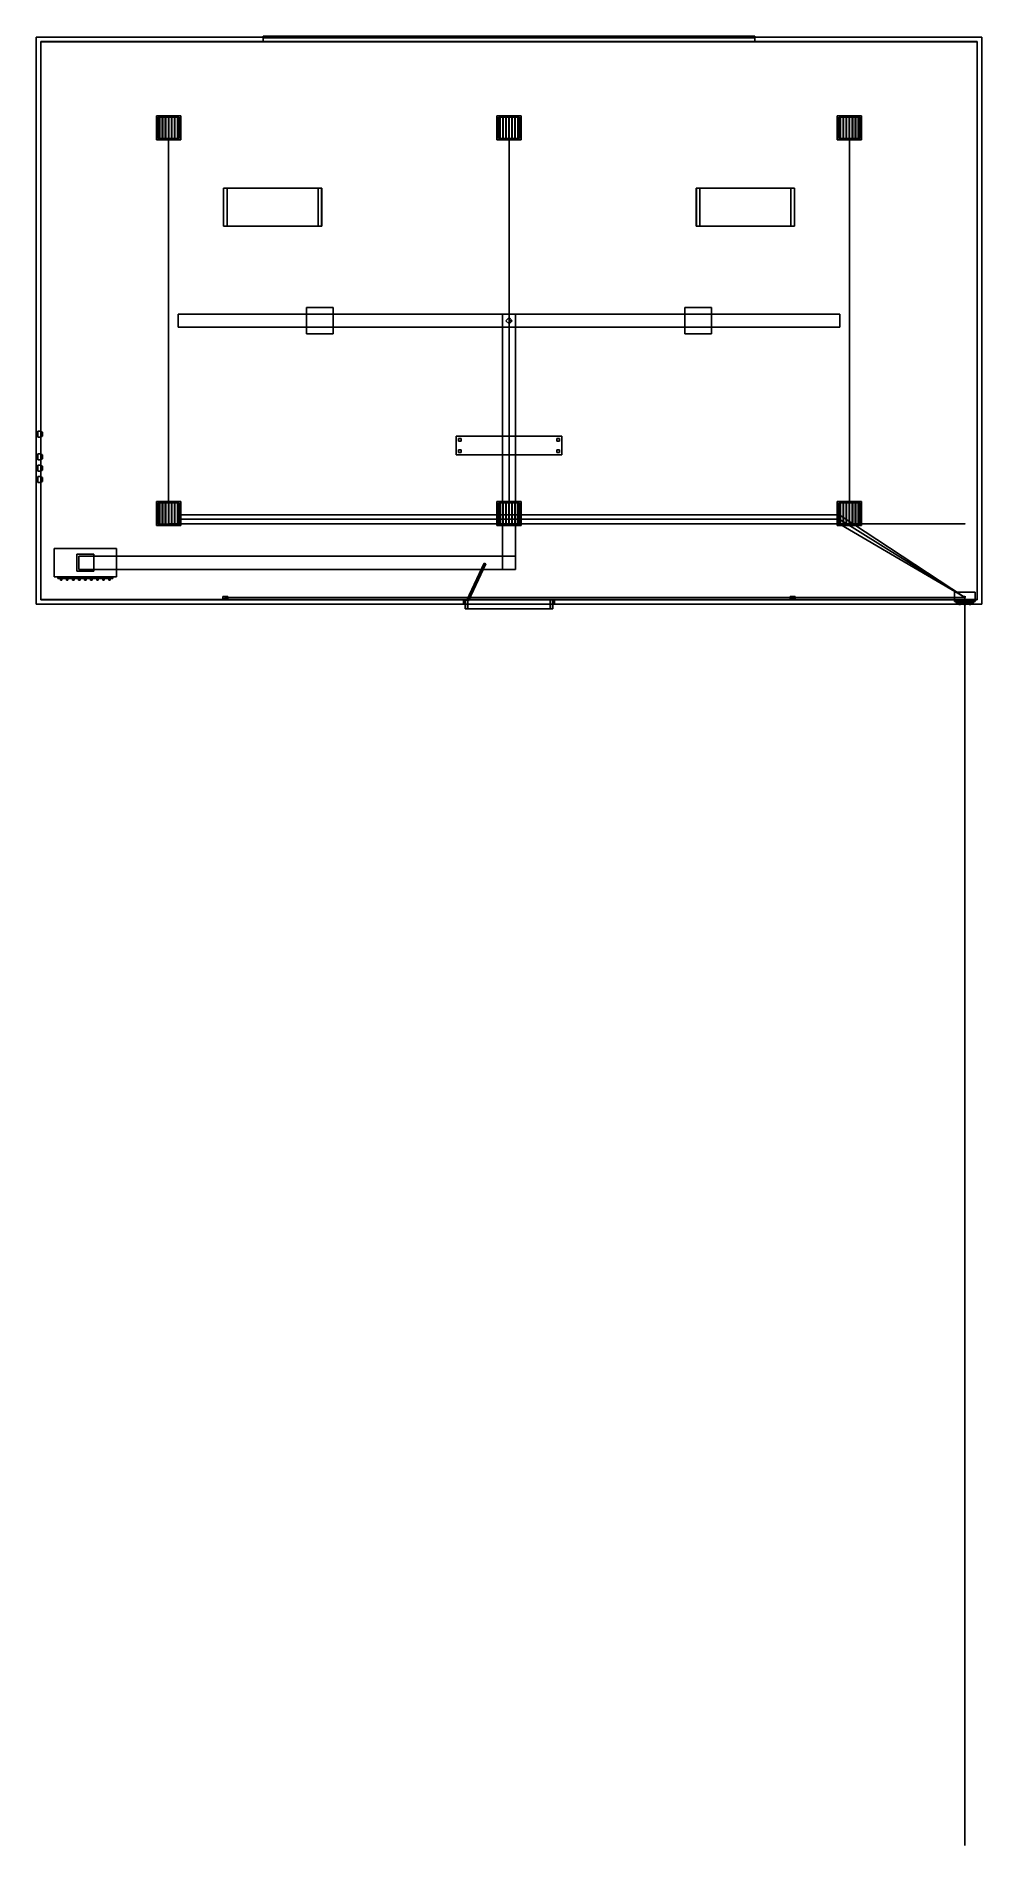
# Model space of a CAD drawing. Header units: millimetres. Extents: x 165500 to 190500, y -226300 to -178478.
import ezdxf

# ---------------------------------------------------------------- set-up
doc = ezdxf.new("R2010")
doc.units = ezdxf.units.MM

msp = doc.modelspace()

# ---------------------------------------------------------------- linework, layer by layer
at = {"layer": 'electrical'}
for p, q in [((169007.79, -180900), (168992.21, -180900)), ((168992.21, -180900), (169000, -180900)), ((169000, -180900), (169007.79, -180900)), ((169000, -191370), (169000, -180900)), ((178007.79, -180900), (177992.21, -180900)), ((177992.21, -180900), (178000, -180900)), ((178000, -180900), (178007.79, -180900)), ((178000, -191370), (178000, -180900)), ((187007.79, -180900), (186992.21, -180900)), ((186992.21, -180900), (187000, -180900)), ((187000, -180900), (187007.79, -180900)), ((187000, -191370), (187000, -180900)), ((169250, -191141.26), (169250, -191118.74)), ((169250, -191118.74), (169250, -191130)), ((169250, -191130), (169250, -191141.26)), ((186750, -191130), (169250, -191130)), ((169250, -191261.26), (169250, -191238.74)), ((169250, -191238.74), (169250, -191250)), ((169250, -191250), (169250, -191261.26)), ((186750, -191250), (169250, -191250)), ((186742.86, -191140.86), (186753.57, -191124.57)), ((186753.57, -191124.57), (186742.86, -191140.86)), ((190042.86, -193310.86), (186742.86, -191140.86)), ((186743.14, -191261.04), (186753.43, -191244.48)), ((186753.43, -191244.48), (186743.14, -191261.04)), ((190043.14, -193311.04), (186743.14, -191261.04)), ((186750, -191141.26), (186750, -191118.74)), ((186750, -191118.74), (186750, -191130)), ((186750, -191130), (186750, -191141.26)), ((186750, -191130), (186764.04, -191130)), ((186764.04, -191130), (186750, -191130)), ((186750, -191261.26), (186750, -191238.74)), ((186750, -191238.74), (186750, -191250)), ((186750, -191250), (186750, -191261.26)), ((186750, -191250), (186764.04, -191250)), ((186764.04, -191250), (186750, -191250)), ((186753.43, -191244.48), (186753.43, -191244.48)), ((186753.57, -191124.57), (186753.57, -191124.57)), ((169007.79, -191370), (168992.21, -191370)), ((168992.21, -191370), (169000, -191370)), ((169000, -191377.79), (169000, -191362.21)), ((169000, -191362.21), (169000, -191370)), ((169000, -191370), (169000, -191377.79)), ((190050, -191370), (169000, -191370)), ((169000, -191370), (169007.79, -191370)), ((169250, -191381.26), (169250, -191358.74)), ((169250, -191358.74), (169250, -191370)), ((169250, -191370), (169250, -191381.26)), ((186750, -191370), (169250, -191370)), ((178007.79, -191370), (177992.21, -191370)), ((177992.21, -191370), (178000, -191370)), ((178000, -191370), (178007.79, -191370)), ((186743.44, -191381.22), (186753.28, -191364.39)), ((186753.28, -191364.39), (186743.44, -191381.22)), ((190043.44, -193311.22), (186743.44, -191381.22)), ((186750, -191381.26), (186750, -191358.74)), ((186750, -191358.74), (186750, -191370)), ((186750, -191370), (186750, -191381.26)), ((186750, -191370), (186764.04, -191370)), ((186764.04, -191370), (186750, -191370)), ((186753.28, -191364.39), (186753.28, -191364.39)), ((187007.79, -191370), (186992.21, -191370)), ((186992.21, -191370), (187000, -191370)), ((187000, -191370), (187007.79, -191370)), ((190050, -191377.79), (190050, -191362.21)), ((190050, -191362.21), (190050, -191370)), ((190050, -191370), (190050, -191377.79)), ((189775, -193425), (189775, -193175)), ((189775, -193175), (190325, -193175)), ((190325, -193425), (190325, -193175)), ((170435, -193350), (170435, -193290)), ((170435, -193290), (170565, -193290)), ((170435, -193350), (170565, -193350)), ((170509, -193320), (170495.5, -193312.21)), ((170495.5, -193312.21), (170495.5, -193327.79)), ((170495.5, -193327.79), (170509, -193320)), ((170500, -193327.79), (170500, -193312.21)), ((170500, -193312.21), (170500, -193320)), ((170500, -193320), (190050, -193320)), ((170500, -193320), (170500, -193327.79)), ((170500, -193320), (170509.72, -193320)), ((170509.72, -193320), (170500, -193320)), ((170565, -193350), (170565, -193290)), ((185435, -193350), (185435, -193290)), ((185435, -193290), (185565, -193290)), ((185435, -193350), (185565, -193350)), ((185509, -193320), (185495.5, -193312.21)), ((185495.5, -193312.21), (185495.5, -193327.79)), ((185495.5, -193327.79), (185509, -193320)), ((185500, -193327.79), (185500, -193312.21)), ((185500, -193312.21), (185500, -193320)), ((185500, -193320), (190050, -193320)), ((185500, -193320), (185500, -193327.79)), ((185500, -193320), (185509.72, -193320)), ((185509.72, -193320), (185500, -193320)), ((185565, -193350), (185565, -193290)), ((189775, -193425), (190325, -193425)), ((189815, -193452.5), (189815, -193417.5)), ((189815, -193417.5), (190285, -193417.5)), ((189815, -193452.5), (190285, -193452.5)), ((189862.5, -193490), (189862.5, -193450)), ((189862.5, -193450), (189962.5, -193450)), ((189862.5, -193490), (189962.5, -193490)), ((189935.88, -193480), (189889.12, -193480)), ((189889.12, -193480), (189912.5, -193480)), ((189935.88, -193505), (189889.12, -193505)), ((189889.12, -193505), (189912.5, -193505)), ((189912.5, -193480), (189912.5, -193505)), ((189912.5, -193480), (189935.88, -193480)), ((189912.5, -193505), (189935.88, -193505)), ((189962.5, -193490), (189962.5, -193450)), ((190000, -193490), (190000, -193450)), ((190000, -193450), (190100, -193450)), ((190000, -193490), (190100, -193490)), ((190073.38, -193480), (190026.62, -193480)), ((190026.62, -193480), (190050, -193480)), ((190073.38, -193505), (190026.62, -193505)), ((190026.62, -193505), (190050, -193505)), ((190032, -193300), (190059, -193284.41)), ((190059, -193315.59), (190032, -193300)), ((190065.59, -193300), (190034.41, -193300)), ((190034.41, -193300), (190050, -193300)), ((190042.86, -193310.86), (190053.57, -193294.57)), ((190053.57, -193294.57), (190042.86, -193310.86)), ((190043.14, -193311.04), (190053.43, -193294.48)), ((190053.43, -193294.48), (190043.14, -193311.04)), ((190043.44, -193311.22), (190053.28, -193294.39)), ((190053.28, -193294.39), (190043.44, -193311.22)), ((190063, -193300), (190043.5, -193288.74)), ((190043.5, -193288.74), (190043.5, -193311.26)), ((190063, -193300), (190043.5, -193288.74)), ((190043.5, -193288.74), (190043.5, -193311.26)), ((190063, -193300), (190043.5, -193288.74)), ((190043.5, -193288.74), (190043.5, -193311.26)), ((190043.5, -193311.26), (190063, -193300)), ((190043.5, -193311.26), (190063, -193300)), ((190043.5, -193311.26), (190063, -193300)), ((190050, -193300), (190065.59, -193300)), ((190050, -226300), (190050, -193300)), ((190050, -193300), (190069.44, -193300)), ((190069.44, -193300), (190050, -193300)), ((190050, -193300), (190064.04, -193300)), ((190064.04, -193300), (190050, -193300)), ((190050, -193300), (190064.04, -193300)), ((190064.04, -193300), (190050, -193300)), ((190050, -193300), (190064.04, -193300)), ((190064.04, -193300), (190050, -193300)), ((190050, -193327.79), (190050, -193312.21)), ((190050, -193312.21), (190050, -193320)), ((190050, -193327.79), (190050, -193312.21)), ((190050, -193312.21), (190050, -193320)), ((190050, -193320), (190050, -193327.79)), ((190050, -193320), (190050, -193327.79)), ((190050, -193480), (190050, -193505)), ((190050, -193480), (190073.38, -193480)), ((190050, -193505), (190073.38, -193505)), ((190053.28, -193294.39), (190053.28, -193294.39)), ((190053.43, -193294.48), (190053.43, -193294.48)), ((190053.57, -193294.57), (190053.57, -193294.57)), ((190059, -193284.41), (190059, -193315.59)), ((190100, -193490), (190100, -193450)), ((190137.5, -193490), (190137.5, -193450)), ((190137.5, -193450), (190237.5, -193450)), ((190137.5, -193490), (190237.5, -193490)), ((190210.88, -193480), (190164.12, -193480)), ((190164.12, -193480), (190187.5, -193480)), ((190210.88, -193505), (190164.12, -193505)), ((190164.12, -193505), (190187.5, -193505)), ((190187.5, -193480), (190187.5, -193505)), ((190187.5, -193480), (190210.88, -193480)), ((190187.5, -193505), (190210.88, -193505)), ((190237.5, -193490), (190237.5, -193450)), ((190285, -193452.5), (190285, -193417.5)), ((190065.59, -226300), (190034.41, -226300)), ((190034.41, -226300), (190050, -226300)), ((190050, -226300), (190065.59, -226300))]:
    msp.add_line(p, q, dxfattribs=at)
at = {"layer": 'hvac'}
for p, q in [((169250, -186175), (169250, -185825)), ((169250, -185825), (186750, -185825)), ((172650, -186350), (172650, -185650)), ((172650, -185650), (173350, -185650)), ((173350, -186350), (173350, -185650)), ((177825, -192575), (177825, -185825)), ((177825, -185825), (178175, -185825)), ((178175, -192575), (178175, -185825)), ((182650, -186350), (182650, -185650)), ((182650, -185650), (183350, -185650)), ((183350, -186350), (183350, -185650)), ((186750, -186175), (186750, -185825)), ((169250, -186175), (186750, -186175)), ((172650, -186350), (173350, -186350)), ((182650, -186350), (183350, -186350)), ((165975, -192775), (165975, -192025)), ((165975, -192025), (167625, -192025)), ((166575, -192625), (166575, -192175)), ((166575, -192175), (167025, -192175)), ((166625, -192575), (166625, -192225)), ((166625, -192225), (178175, -192225)), ((167025, -192625), (167025, -192175)), ((167625, -192775), (167625, -192025)), ((178175, -192575), (178175, -192225)), ((166575, -192625), (167025, -192625)), ((166625, -192575), (178175, -192575)), ((177825, -192575), (178175, -192575)), ((165975, -192775), (167625, -192775)), ((166075, -192820), (166075, -192780)), ((166075, -192780), (167525, -192780)), ((166075, -192820), (167525, -192820)), ((166140, -192860), (166140, -192800)), ((166140, -192800), (166180, -192800)), ((166140, -192860), (166180, -192860)), ((166180, -192860), (166180, -192800)), ((166300, -192860), (166300, -192800)), ((166300, -192800), (166340, -192800)), ((166300, -192860), (166340, -192860)), ((166340, -192860), (166340, -192800)), ((166460, -192860), (166460, -192800)), ((166460, -192800), (166500, -192800)), ((166460, -192860), (166500, -192860)), ((166500, -192860), (166500, -192800)), ((166620, -192860), (166620, -192800)), ((166620, -192800), (166660, -192800)), ((166620, -192860), (166660, -192860)), ((166660, -192860), (166660, -192800)), ((166780, -192860), (166780, -192800)), ((166780, -192800), (166820, -192800)), ((166780, -192860), (166820, -192860)), ((166820, -192860), (166820, -192800)), ((166940, -192860), (166940, -192800)), ((166940, -192800), (166980, -192800)), ((166940, -192860), (166980, -192860)), ((166980, -192860), (166980, -192800)), ((167100, -192860), (167100, -192800)), ((167100, -192800), (167140, -192800)), ((167100, -192860), (167140, -192860)), ((167140, -192860), (167140, -192800)), ((167260, -192860), (167260, -192800)), ((167260, -192800), (167300, -192800)), ((167260, -192860), (167300, -192860)), ((167300, -192860), (167300, -192800)), ((167420, -192860), (167420, -192800)), ((167420, -192800), (167460, -192800)), ((167420, -192860), (167460, -192860)), ((167460, -192860), (167460, -192800)), ((167525, -192820), (167525, -192780))]:
    msp.add_line(p, q, dxfattribs=at)
at = {"layer": 'interiors'}
for p, q in [((165500, -193500), (165500, -178500)), ((165500, -178500), (190500, -178500)), ((190380, -178620), (165620, -178620)), ((165620, -193380), (165620, -178620)), ((165625, -193375), (165625, -178625)), ((165625, -178625), (190375, -178625)), ((171500, -178522.5), (171500, -178477.5)), ((171500, -178477.5), (184500, -178477.5)), ((171500, -178500), (184500, -178500)), ((171500, -178620), (171500, -178500)), ((171500, -178522.5), (184500, -178522.5)), ((171500, -178620), (184500, -178620)), ((184500, -178522.5), (184500, -178477.5)), ((184500, -178620), (184500, -178500)), ((190375, -193375), (190375, -178625)), ((190380, -193380), (190380, -178620)), ((190500, -193500), (190500, -178500)), ((170450, -183500), (170450, -182500)), ((170450, -182500), (173050, -182500)), ((170455, -183500), (170455, -182500)), ((170455, -182500), (170545, -182500)), ((170545, -183500), (170545, -182500)), ((172955, -183500), (172955, -182500)), ((172955, -182500), (173045, -182500)), ((173045, -183500), (173045, -182500)), ((173050, -183500), (173050, -182500)), ((182950, -183500), (182950, -182500)), ((182950, -182500), (185550, -182500)), ((182955, -183500), (182955, -182500)), ((182955, -182500), (183045, -182500)), ((183045, -183500), (183045, -182500)), ((185455, -183500), (185455, -182500)), ((185455, -182500), (185545, -182500)), ((185545, -183500), (185545, -182500)), ((185550, -183500), (185550, -182500)), ((170450, -183500), (173050, -183500)), ((170455, -183500), (170545, -183500)), ((172955, -183500), (173045, -183500)), ((182950, -183500), (185550, -183500)), ((182955, -183500), (183045, -183500)), ((185455, -183500), (185545, -183500)), ((176600, -189550), (176600, -189050)), ((176600, -189050), (179400, -189050)), ((176665, -189185), (176665, -189115)), ((176665, -189115), (176735, -189115)), ((176665, -189185), (176735, -189185)), ((176735, -189185), (176735, -189115)), ((179265, -189185), (179265, -189115)), ((179265, -189115), (179335, -189115)), ((179265, -189185), (179335, -189185)), ((179335, -189185), (179335, -189115)), ((179400, -189550), (179400, -189050)), ((176600, -189550), (179400, -189550)), ((176665, -189485), (176665, -189415)), ((176665, -189415), (176735, -189415)), ((176665, -189485), (176735, -189485)), ((176735, -189485), (176735, -189415)), ((179265, -189485), (179265, -189415)), ((179265, -189415), (179335, -189415)), ((179265, -189485), (179335, -189485)), ((179335, -189485), (179335, -189415)), ((176889.61, -193390.49), (177346.04, -192411.68)), ((176930.39, -193409.51), (177386.82, -192430.7)), ((177386.82, -192430.7), (177346.04, -192411.68)), ((165500, -193500), (176800, -193500)), ((165500, -193500), (190500, -193500)), ((190380, -193380), (165620, -193380)), ((176800, -193380), (165620, -193380)), ((165625, -193375), (190375, -193375)), ((176800, -193500), (176800, -193380)), ((176800, -193380), (179200, -193380)), ((176800, -193500), (179200, -193500)), ((176845, -193620), (176845, -193380)), ((176845, -193380), (176915, -193380)), ((176845, -193620), (176915, -193620)), ((176850, -193620), (176850, -193380)), ((176850, -193380), (179150, -193380)), ((176850, -193620), (179150, -193620)), ((176930.39, -193409.51), (176889.61, -193390.49)), ((176915, -193620), (176915, -193380)), ((179085, -193620), (179085, -193380)), ((179085, -193380), (179155, -193380)), ((179085, -193620), (179155, -193620)), ((179150, -193620), (179150, -193380)), ((179155, -193620), (179155, -193380)), ((179200, -193500), (179200, -193380)), ((190380, -193380), (179200, -193380)), ((179200, -193500), (190500, -193500))]:
    msp.add_line(p, q, dxfattribs=at)
at = {"layer": 'lighting'}
for p, q in [((168680, -181220), (168680, -180580)), ((168680, -180580), (169320, -180580)), ((168720, -181180), (168720, -180620)), ((168720, -180620), (169280, -180620)), ((168754, -181170), (168754, -180630)), ((168754, -180630), (168766, -180630)), ((168766, -181170), (168766, -180630)), ((168834, -181170), (168834, -180630)), ((168834, -180630), (168846, -180630)), ((168846, -181170), (168846, -180630)), ((168914, -181170), (168914, -180630)), ((168914, -180630), (168926, -180630)), ((168926, -181170), (168926, -180630)), ((168994, -181170), (168994, -180630)), ((168994, -180630), (169006, -180630)), ((169006, -181170), (169006, -180630)), ((169074, -181170), (169074, -180630)), ((169074, -180630), (169086, -180630)), ((169086, -181170), (169086, -180630)), ((169154, -181170), (169154, -180630)), ((169154, -180630), (169166, -180630)), ((169166, -181170), (169166, -180630)), ((169234, -181170), (169234, -180630)), ((169234, -180630), (169246, -180630)), ((169246, -181170), (169246, -180630)), ((169280, -181180), (169280, -180620)), ((169320, -181220), (169320, -180580)), ((177680, -181220), (177680, -180580)), ((177680, -180580), (178320, -180580)), ((177720, -181180), (177720, -180620)), ((177720, -180620), (178280, -180620)), ((177754, -181170), (177754, -180630)), ((177754, -180630), (177766, -180630)), ((177766, -181170), (177766, -180630)), ((177834, -181170), (177834, -180630)), ((177834, -180630), (177846, -180630)), ((177846, -181170), (177846, -180630)), ((177914, -181170), (177914, -180630)), ((177914, -180630), (177926, -180630)), ((177926, -181170), (177926, -180630)), ((177994, -181170), (177994, -180630)), ((177994, -180630), (178006, -180630)), ((178006, -181170), (178006, -180630)), ((178074, -181170), (178074, -180630)), ((178074, -180630), (178086, -180630)), ((178086, -181170), (178086, -180630)), ((178154, -181170), (178154, -180630)), ((178154, -180630), (178166, -180630)), ((178166, -181170), (178166, -180630)), ((178234, -181170), (178234, -180630)), ((178234, -180630), (178246, -180630)), ((178246, -181170), (178246, -180630)), ((178280, -181180), (178280, -180620)), ((178320, -181220), (178320, -180580)), ((186680, -181220), (186680, -180580)), ((186680, -180580), (187320, -180580)), ((186720, -181180), (186720, -180620)), ((186720, -180620), (187280, -180620)), ((186754, -181170), (186754, -180630)), ((186754, -180630), (186766, -180630)), ((186766, -181170), (186766, -180630)), ((186834, -181170), (186834, -180630)), ((186834, -180630), (186846, -180630)), ((186846, -181170), (186846, -180630)), ((186914, -181170), (186914, -180630)), ((186914, -180630), (186926, -180630)), ((186926, -181170), (186926, -180630)), ((186994, -181170), (186994, -180630)), ((186994, -180630), (187006, -180630)), ((187006, -181170), (187006, -180630)), ((187074, -181170), (187074, -180630)), ((187074, -180630), (187086, -180630)), ((187086, -181170), (187086, -180630)), ((187154, -181170), (187154, -180630)), ((187154, -180630), (187166, -180630)), ((187166, -181170), (187166, -180630)), ((187234, -181170), (187234, -180630)), ((187234, -180630), (187246, -180630)), ((187246, -181170), (187246, -180630)), ((187280, -181180), (187280, -180620)), ((187320, -181220), (187320, -180580)), ((168680, -181220), (169320, -181220)), ((168720, -181180), (169280, -181180)), ((168754, -181170), (168766, -181170)), ((168834, -181170), (168846, -181170)), ((168914, -181170), (168926, -181170)), ((168994, -181170), (169006, -181170)), ((169009, -180900), (168995.5, -180892.21)), ((168995.5, -180892.21), (168995.5, -180907.79)), ((168995.5, -180907.79), (169009, -180900)), ((169074, -181170), (169086, -181170)), ((169154, -181170), (169166, -181170)), ((169234, -181170), (169246, -181170)), ((177680, -181220), (178320, -181220)), ((177720, -181180), (178280, -181180)), ((177754, -181170), (177766, -181170)), ((177834, -181170), (177846, -181170)), ((177914, -181170), (177926, -181170)), ((177994, -181170), (178006, -181170)), ((178009, -180900), (177995.5, -180892.21)), ((177995.5, -180892.21), (177995.5, -180907.79)), ((177995.5, -180907.79), (178009, -180900)), ((178074, -181170), (178086, -181170)), ((178154, -181170), (178166, -181170)), ((178234, -181170), (178246, -181170)), ((186680, -181220), (187320, -181220)), ((186720, -181180), (187280, -181180)), ((186754, -181170), (186766, -181170)), ((186834, -181170), (186846, -181170)), ((186914, -181170), (186926, -181170)), ((186994, -181170), (187006, -181170)), ((187009, -180900), (186995.5, -180892.21)), ((186995.5, -180892.21), (186995.5, -180907.79)), ((186995.5, -180907.79), (187009, -180900)), ((187074, -181170), (187086, -181170)), ((187154, -181170), (187166, -181170)), ((187234, -181170), (187246, -181170)), ((168680, -191420), (168680, -190780)), ((168680, -190780), (169320, -190780)), ((169320, -191420), (169320, -190780)), ((177680, -191420), (177680, -190780)), ((177680, -190780), (178320, -190780)), ((178320, -191420), (178320, -190780)), ((186680, -191420), (186680, -190780)), ((186680, -190780), (187320, -190780)), ((187320, -191420), (187320, -190780)), ((168720, -191380), (168720, -190820)), ((168720, -190820), (169280, -190820)), ((168754, -191370), (168754, -190830)), ((168754, -190830), (168766, -190830)), ((168766, -191370), (168766, -190830)), ((168834, -191370), (168834, -190830)), ((168834, -190830), (168846, -190830)), ((168846, -191370), (168846, -190830)), ((168914, -191370), (168914, -190830)), ((168914, -190830), (168926, -190830)), ((168926, -191370), (168926, -190830)), ((168994, -191370), (168994, -190830)), ((168994, -190830), (169006, -190830)), ((169009, -191100), (168995.5, -191092.21)), ((168995.5, -191092.21), (168995.5, -191107.79)), ((168995.5, -191107.79), (169009, -191100)), ((169006, -191370), (169006, -190830)), ((169074, -191370), (169074, -190830)), ((169074, -190830), (169086, -190830)), ((169086, -191370), (169086, -190830)), ((169154, -191370), (169154, -190830)), ((169154, -190830), (169166, -190830)), ((169166, -191370), (169166, -190830)), ((169234, -191370), (169234, -190830)), ((169234, -190830), (169246, -190830)), ((169246, -191370), (169246, -190830)), ((169280, -191380), (169280, -190820)), ((177720, -191380), (177720, -190820)), ((177720, -190820), (178280, -190820)), ((177754, -191370), (177754, -190830)), ((177754, -190830), (177766, -190830)), ((177766, -191370), (177766, -190830)), ((177834, -191370), (177834, -190830)), ((177834, -190830), (177846, -190830)), ((177846, -191370), (177846, -190830)), ((177914, -191370), (177914, -190830)), ((177914, -190830), (177926, -190830)), ((177926, -191370), (177926, -190830)), ((177994, -191370), (177994, -190830)), ((177994, -190830), (178006, -190830)), ((178009, -191100), (177995.5, -191092.21)), ((177995.5, -191092.21), (177995.5, -191107.79)), ((177995.5, -191107.79), (178009, -191100)), ((178006, -191370), (178006, -190830)), ((178074, -191370), (178074, -190830)), ((178074, -190830), (178086, -190830)), ((178086, -191370), (178086, -190830)), ((178154, -191370), (178154, -190830)), ((178154, -190830), (178166, -190830)), ((178166, -191370), (178166, -190830)), ((178234, -191370), (178234, -190830)), ((178234, -190830), (178246, -190830)), ((178246, -191370), (178246, -190830)), ((178280, -191380), (178280, -190820)), ((186720, -191380), (186720, -190820)), ((186720, -190820), (187280, -190820)), ((186754, -191370), (186754, -190830)), ((186754, -190830), (186766, -190830)), ((186766, -191370), (186766, -190830)), ((186834, -191370), (186834, -190830)), ((186834, -190830), (186846, -190830)), ((186846, -191370), (186846, -190830)), ((186914, -191370), (186914, -190830)), ((186914, -190830), (186926, -190830)), ((186926, -191370), (186926, -190830)), ((186994, -191370), (186994, -190830)), ((186994, -190830), (187006, -190830)), ((187009, -191100), (186995.5, -191092.21)), ((186995.5, -191092.21), (186995.5, -191107.79)), ((186995.5, -191107.79), (187009, -191100)), ((187006, -191370), (187006, -190830)), ((187074, -191370), (187074, -190830)), ((187074, -190830), (187086, -190830)), ((187086, -191370), (187086, -190830)), ((187154, -191370), (187154, -190830)), ((187154, -190830), (187166, -190830)), ((187166, -191370), (187166, -190830)), ((187234, -191370), (187234, -190830)), ((187234, -190830), (187246, -190830)), ((187246, -191370), (187246, -190830)), ((187280, -191380), (187280, -190820)), ((168680, -191420), (169320, -191420)), ((168720, -191380), (169280, -191380)), ((168754, -191370), (168766, -191370)), ((168834, -191370), (168846, -191370)), ((168914, -191370), (168926, -191370)), ((168994, -191370), (169006, -191370)), ((169074, -191370), (169086, -191370)), ((169154, -191370), (169166, -191370)), ((169234, -191370), (169246, -191370)), ((177680, -191420), (178320, -191420)), ((177720, -191380), (178280, -191380)), ((177754, -191370), (177766, -191370)), ((177834, -191370), (177846, -191370)), ((177914, -191370), (177926, -191370)), ((177994, -191370), (178006, -191370)), ((178074, -191370), (178086, -191370)), ((178154, -191370), (178166, -191370)), ((178234, -191370), (178246, -191370)), ((186680, -191420), (187320, -191420)), ((186720, -191380), (187280, -191380)), ((186754, -191370), (186766, -191370)), ((186834, -191370), (186846, -191370)), ((186914, -191370), (186926, -191370)), ((186994, -191370), (187006, -191370)), ((187074, -191370), (187086, -191370)), ((187154, -191370), (187166, -191370)), ((187234, -191370), (187246, -191370))]:
    msp.add_line(p, q, dxfattribs=at)
at = {"layer": 'sensors'}
for p, q in [((178000, -185920), (177920, -186000)), ((177920, -186000), (178000, -186080)), ((178080, -186000), (178000, -185920)), ((178000, -186080), (178080, -186000)), ((178000, -186000), (178065, -186000)), ((178065, -186000), (178000, -186000)), ((165540, -189080), (165540, -188920)), ((165540, -188920), (165640, -188920)), ((165540, -189080), (165640, -189080)), ((165640, -189080), (165640, -188920)), ((165645, -189055), (165645, -188945)), ((165645, -188945), (165665, -188945)), ((165645, -189055), (165665, -189055)), ((165665, -189055), (165665, -188945)), ((165540, -189680), (165540, -189520)), ((165540, -189520), (165640, -189520)), ((165540, -189680), (165640, -189680)), ((165540, -189980), (165540, -189820)), ((165540, -189820), (165640, -189820)), ((165640, -189680), (165640, -189520)), ((165640, -189980), (165640, -189820)), ((165645, -189655), (165645, -189545)), ((165645, -189545), (165665, -189545)), ((165645, -189655), (165665, -189655)), ((165645, -189955), (165645, -189845)), ((165645, -189845), (165665, -189845)), ((165665, -189655), (165665, -189545)), ((165665, -189955), (165665, -189845)), ((165540, -189980), (165640, -189980)), ((165540, -190280), (165540, -190120)), ((165540, -190120), (165640, -190120)), ((165540, -190280), (165640, -190280)), ((165640, -190280), (165640, -190120)), ((165645, -189955), (165665, -189955)), ((165645, -190255), (165645, -190145)), ((165645, -190145), (165665, -190145)), ((165645, -190255), (165665, -190255)), ((165665, -190255), (165665, -190145))]:
    msp.add_line(p, q, dxfattribs=at)

doc.saveas('drawing.dxf')
